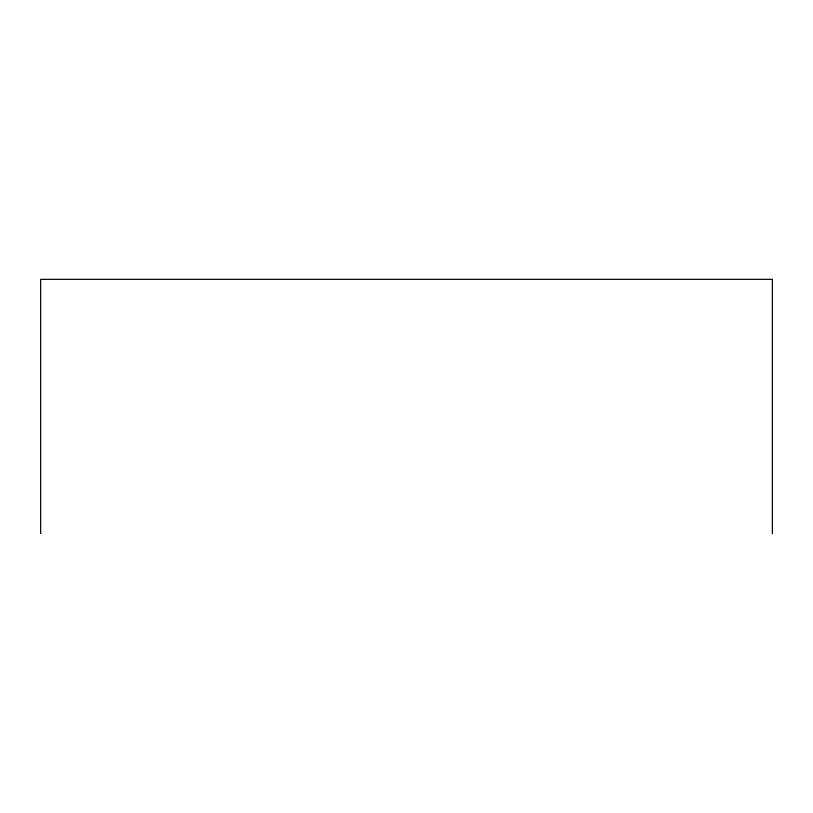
<?xml version="1.0" encoding="UTF-8"?>
<svg xmlns="http://www.w3.org/2000/svg" width="813" height="813" viewBox="0 0 813 813"><rect width="100%" height="100%" fill="white"/><g stroke="black" fill="none" stroke-linecap="round" stroke-linejoin="round"><path stroke-width="1.22" d="M772.35 533.653L772.35 279.347L40.65 279.347L40.65 533.653"/></g></svg>
